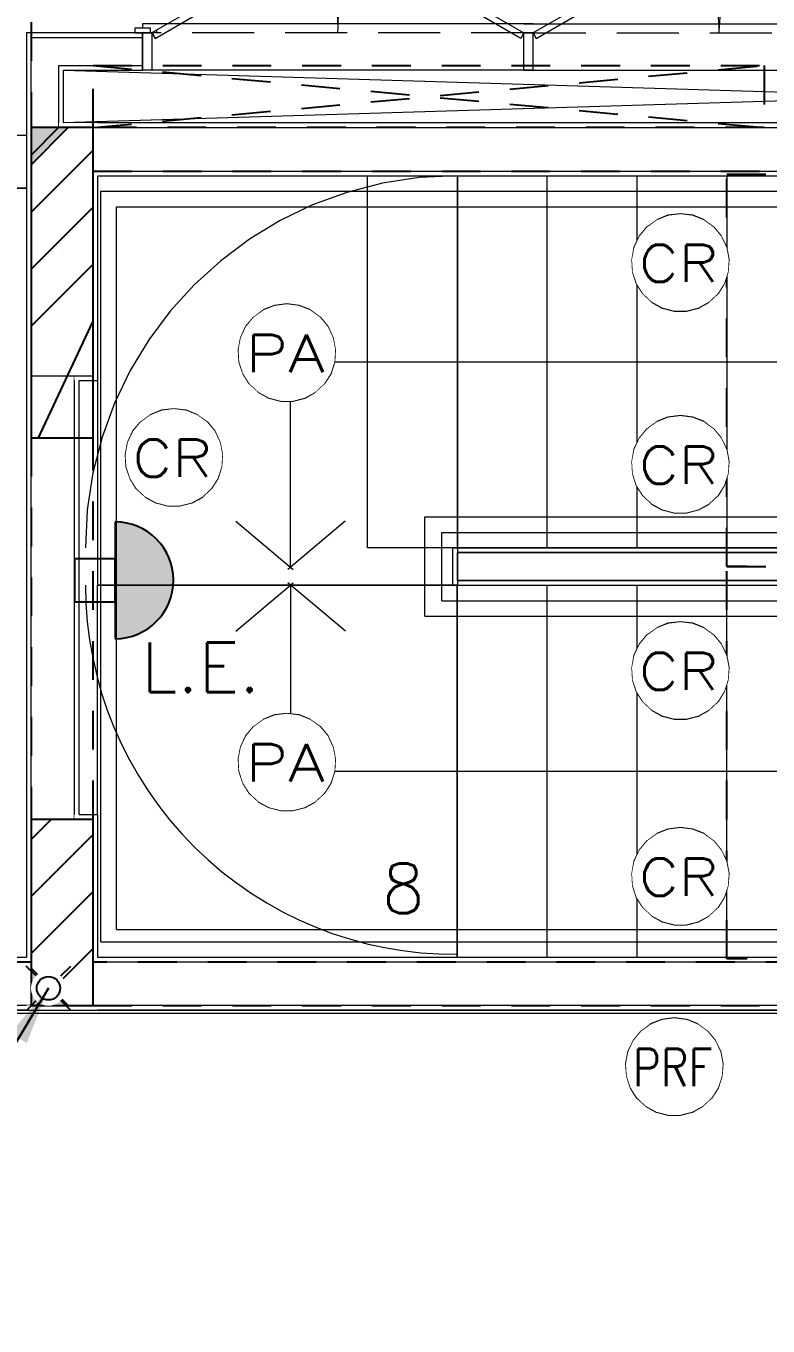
# Model space of a CAD drawing. Header units: millimetres. Extents: x 188.6 to 263.2, y 40.1 to 120.1.
# Drawn here: x 223.662 to 226.056, y 44.429 to 48.619 of the extents above; entities that cross this region are included whole.
import ezdxf
from ezdxf.enums import TextEntityAlignment as Align

# ---------------------------------------------------------------- set-up
doc = ezdxf.new("R2010")
doc.units = ezdxf.units.MM
doc.set_wipeout_variables(frame=1)
for name, pattern in [('HIDDEN2', [0.1875, 0.125, -0.0625]), ('Linha Tracejada 2_1', [300, 200, -100]), ('Linha Tracejada 3_1', [400, 300, -100]), ('Wipeout_Contour', [1000, 0, -1000]), ('xref-tipo_HIDDEN', [375, 250, -125])]:
    doc.linetypes.add(name, pattern=pattern)
for name, color, linetype in [('ARQ', 8, 'Continuous'), ('ARQ-BASE', 8, 'Continuous'), ('Escada.ARQ', 7, 'Continuous'), ('ESTR-PILARES', 11, 'Continuous'), ('ESTR-VIGAS', 11, 'HIDDEN2'), ('ESTRUTURA', 7, 'Continuous'), ('INC-LE', 96, 'Continuous'), ('INC-TEXTO', 7, 'Continuous'), ('LE', 96, 'Continuous'), ('LE-TEXTO', 7, 'Continuous'), ('Portas ARCHICAD', 7, 'Continuous'), ('SPDA-COL', 7, 'Continuous'), ('SPDA-D', 164, 'Continuous')]:
    doc.layers.add(name, color=color, linetype=linetype)
doc.styles.add('60-50', font='romans.shx', dxfattribs={"height": 0.08})
doc.styles.add('60-75', font='romans.shx', dxfattribs={"height": 0.12})
doc.styles.add('ROMANS', font='ROMANS.SHX', dxfattribs={"height": 0.15})
doc.dimstyles.new('IND75', dxfattribs={"dimtxt": 0.15, "dimasz": 0.1875, "dimexe": 0.15, "dimexo": 0, "dimgap": 0.1, "dimtad": 1, "dimzin": 10, "dimdsep": 46, "dimtxsty": '60-75', "dimcen": 0, "dimclrd": 256, "dimclre": 1, "dimclrt": 256, "dimadec": 0, "dimazin": 0, "dimtfac": 1, "dimtix": 1, "dimtmove": 2, "dimatfit": 3, "dimfxl": 0.15, "dimtolj": 1, "dimtzin": 6, "dimarcsym": 0})

# ---------------------------------------------------------------- blocks, each defined once
blk = doc.blocks.new('ESTR-1TP-29.09.2016')
at = {"layer": 'ESTR-PILARES'}
for p, q in [((20.3574, 10.5267), (20.4459, 10.6152)), ((20.3574, 10.3429), (20.5574, 10.5429)), ((20.3574, 10.159), (20.5574, 10.359)), ((20.4574, 10.2152), (20.4574, 10.2152)), ((20.3574, 9.9752), (20.5574, 10.1752)), ((20.3813, 9.6152), (20.5574, 9.9913)), ((20.3574, 8.3206), (20.4221, 8.3852)), ((20.3574, 8.1367), (20.5574, 8.3367)), ((20.3574, 7.9529), (20.5574, 8.1529)), ((20.4574, 8.0852), (20.4574, 8.0852)), ((20.3736, 7.7852), (20.5574, 7.969)), ((20.3574, 7.7852), (20.3574, 7.7852)), ((20.3574, 7.7852), (20.3574, 7.7852)), ((20.5574, 7.7852), (20.5574, 7.7852)), ((20.5574, 7.7852), (20.5574, 7.7852))]:
    blk.add_line(p, q, dxfattribs=at)
for points in [[(20.3574, 9.6152), (20.5574, 9.6152), (20.5574, 10.6152), (20.3574, 10.6152), (20.3574, 9.6152)], [(20.3574, 10.6152), (20.3574, 10.4952), (20.4774, 10.6152), (20.3574, 10.6152)], [(20.3574, 7.7852), (20.5574, 7.7852), (20.5574, 8.3852), (20.3574, 8.3852), (20.3574, 7.7852)], [(20.3574, 7.7852), (20.4774, 7.7852), (20.3574, 7.9052), (20.3574, 7.7852)]]:
    blk.add_lwpolyline(points, dxfattribs=at)
for points in [[(20.3574, 10.6152), (20.3574, 10.4952), (20.4774, 10.6152)], [(20.3574, 10.6152), (20.4774, 10.6152), (20.3574, 10.6152)], [(20.3574, 7.7852), (20.4774, 7.7852), (20.3574, 7.9052)], [(20.3574, 7.7852), (20.3574, 7.9052), (20.3574, 7.7852)]]:
    blk.add_solid(points, dxfattribs=at)
at = {"layer": 'ESTR-VIGAS'}
for p, q in [((20.5574, 10.6152), (22.7224, 10.8152)), ((20.5574, 10.8152), (22.7224, 10.6152))]:
    blk.add_line(p, q, dxfattribs=at)
for points in [[(20.3574, 10.9552), (20.3574, 10.6152)], [(20.5574, 10.6152), (20.5574, 10.8152)], [(20.5574, 10.8152), (22.7224, 10.8152)], [(22.7224, 10.8152), (22.7224, 10.6152)], [(22.7224, 10.6152), (20.5574, 10.6152)], [(20.5574, 10.4752), (22.7924, 10.4752)], [(22.6024, 9.2002), (22.6024, 10.4652), (22.8924, 10.4652), (22.8924, 9.2002), (22.6024, 9.2002)], [(20.3574, 9.6152), (20.3574, 8.3852)], [(20.5574, 8.3852), (20.5574, 9.6152)], [(22.8924, 9.2002), (22.8924, 7.9352), (22.6024, 7.9352), (22.6024, 9.2002), (22.8924, 9.2002)], [(20.3574, 7.9252), (16.5374, 7.9252)], [(25.3274, 7.9252), (20.5574, 7.9252)], [(16.5374, 7.7852), (20.3574, 7.7852)], [(20.5574, 7.7852), (25.3274, 7.7852)]]:
    blk.add_lwpolyline(points, dxfattribs=at)
blk = doc.blocks.new('ESCADA TIPO')
at = {"layer": 'Escada.ARQ', "color": 8, "linetype": 'Continuous', "lineweight": 0}
for p, q in [((0, 1200), (2320, 1200)), ((0, 1200), (0, 0)), ((0, 1200), (0, 0)), ((290, 1200), (290, 0)), ((580, 1200), (580, 0)), ((870, 1200), (870, 0)), ((1160, 1200), (1160, 0)), ((1450, 1200), (1450, 0)), ((1740, 1200), (1740, 0)), ((2030, 1200), (2030, 0)), ((2320, 1200), (2320, 0)), ((2320, 1200), (2320, 0)), ((0, 0), (2320, 0))]:
    blk.add_line(p, q, dxfattribs=at)
blk = doc.blocks.new('ESCADA TIPO 2')
at = {"layer": 'Escada.ARQ', "color": 8, "linetype": 'Continuous', "lineweight": 0}
for p, q in [((0, 1200), (2320, 1200)), ((0, 1200), (0, 0)), ((0, 1200), (0, 0)), ((290, 1200), (290, 0)), ((580, 1200), (580, 0)), ((870, 1200), (870, 0)), ((1160, 1200), (1160, 0)), ((1450, 1200), (1450, 0)), ((1740, 1200), (1740, 0)), ((2030, 1200), (2030, 0)), ((2320, 1200), (2320, 0)), ((2320, 1200), (2320, 0)), ((0, 0), (2320, 0))]:
    blk.add_line(p, q, dxfattribs=at)
blk = doc.blocks.new('Vão de Porta Simples_24')
at = {"layer": 'Portas ARCHICAD', "color": 7, "linetype": 'Continuous', "lineweight": 0}
for p, q in [((-1849.9, 0), (-1849.9, -10)), ((1849.9, 0), (1849.9, -10))]:
    blk.add_line(p, q, dxfattribs=at)
blk = doc.blocks.new('Porta Dupla 21_2')
at = {"layer": 'Portas ARCHICAD', "color": 8, "linetype": 'Continuous', "lineweight": 0}
for p, q in [((-80.4, 300), (-600, 0)), ((-70.4, 282.7), (-80.4, 300)), ((70.4, 282.7), (80.4, 300)), ((80.4, 300), (600, 0)), ((-590, -17.3), (-70.4, 282.7)), ((590, -17.3), (70.4, 282.7)), ((-630, 30), (630, 30)), ((-600, 0), (-630, 0)), ((-600, -20), (-600, 0)), ((-600, 0), (-590, -17.3)), ((600, 0), (590, -17.3)), ((630, 0), (600, 0)), ((600, 0), (600, -20)), ((605, 15), (655, 15)), ((605, 0), (605, 15)), ((655, 0), (605, 0)), ((630, 30), (630, 15)), ((630, -120), (630, 0)), ((630, 0), (630, -15)), ((630, 0), (630, -15)), ((630, 0), (655, 0)), ((630, 0), (655, 0)), ((655, 15), (655, 0)), ((-600, -120), (-600, -20)), ((600, -20), (600, -120)), ((630, -15), (630, -105)), ((630, -15), (630, -105)), ((-630, -120), (630, -120)), ((-630, -120), (-600, -120)), ((600, -120), (630, -120)), ((630, -105), (630, -120)), ((630, -105), (630, -120))]:
    blk.add_line(p, q, dxfattribs=at)
at = {"layer": 'Portas ARCHICAD', "color": 8, "linetype": 'Linha Tracejada 2_1', "lineweight": 0}
blk.add_line((-630, 0), (630, 0), dxfattribs=at)
at = {"layer": 'Portas ARCHICAD', "color": 8, "linetype": 'Linha Tracejada 3_1', "lineweight": 0}
for centre, start, end in [((-600, 0), 0, 30), ((600, 0), 150, 180)]:
    blk.add_arc(centre, 600, start, end, dxfattribs=at)
blk = doc.blocks.new('Porta Dupla 21_3')
at = {"layer": 'Portas ARCHICAD', "color": 8, "linetype": 'Continuous', "lineweight": 0}
for p, q in [((-80.4, 300), (-600, 0)), ((-70.4, 282.7), (-80.4, 300)), ((70.4, 282.7), (80.4, 300)), ((80.4, 300), (600, 0)), ((-590, -17.3), (-70.4, 282.7)), ((590, -17.3), (70.4, 282.7)), ((-630, 30), (630, 30)), ((-600, 0), (-630, 0)), ((-600, -20), (-600, 0)), ((-600, 0), (-590, -17.3)), ((600, 0), (590, -17.3)), ((630, 0), (600, 0)), ((600, 0), (600, -20)), ((-600, -120), (-600, -20)), ((600, -20), (600, -120)), ((-630, -120), (630, -120)), ((-630, -120), (-600, -120)), ((600, -120), (630, -120))]:
    blk.add_line(p, q, dxfattribs=at)
at = {"layer": 'Portas ARCHICAD', "color": 8, "linetype": 'Linha Tracejada 2_1', "lineweight": 0}
blk.add_line((-630, 0), (630, 0), dxfattribs=at)
at = {"layer": 'Portas ARCHICAD', "color": 8, "linetype": 'Linha Tracejada 3_1', "lineweight": 0}
for centre, start, end in [((-600, 0), 0, 30), ((600, 0), 150, 180)]:
    blk.add_arc(centre, 600, start, end, dxfattribs=at)
blk = doc.blocks.new('arq-3pav')
at = {"layer": 'ARQ', "color": 8, "linetype": 'Continuous', "lineweight": 0}
for p, q in [((18.8953, 5.41), (18.8953, 7.83)), ((18.8953, 7.83), (22.3753, 7.83)), ((18.9453, 5.45), (18.9453, 7.78)), ((18.9453, 7.78), (22.3753, 7.78)), ((19.3302, 6.7664), (19.5158, 6.6107)), ((19.94, 6.46), (19.94, 6.78)), ((19.94, 6.78), (22.17, 6.78)), ((19.9953, 6.51), (19.9953, 6.73)), ((19.9953, 6.73), (22.1253, 6.73)), ((19.6843, 6.4115), (19.4988, 6.5671)), ((19.9953, 6.51), (22.1253, 6.51)), ((19.94, 6.46), (22.17, 6.46)), ((18.9453, 5.45), (22.3753, 5.45)), ((18.8953, 5.41), (22.3753, 5.41))]:
    blk.add_line(p, q, dxfattribs=at)
at = {"layer": 'ARQ', "color": 8, "linetype": 'Continuous', "lineweight": 0, "flags": 128}
for points in [[(20.0453, 6.56), (18.885, 6.56), (18.885, 7.88), (20.0453, 7.88)], [(20.045, 5.36), (18.8846, 5.36), (18.8846, 6.56), (20.045, 6.56)]]:
    blk.add_lwpolyline(points, close=True, dxfattribs=at)
for points in [[(19.6836, 6.7658), (19.4988, 6.6107)], [(19.3309, 6.412), (19.5158, 6.5671)]]:
    blk.add_lwpolyline(points, dxfattribs=at)
at = {"layer": 'ARQ', "color": 8, "linetype": 'xref-tipo_HIDDEN', "lineweight": 0}
for centre, radius, start, end in [((20.0453, 6.68), 1.2, 90, 180), ((20.0368, 6.5615), 1.1915, 180.0707, 270.4088)]:
    blk.add_arc(centre, radius, start, end, dxfattribs=at)
at = {"layer": 'ARQ', "color": 8, "linetype": 'Continuous', "lineweight": 0, "xscale": 0.001, "yscale": 0.001}
for name, p in [('Porta Dupla 21_3', (20.89, 8.3401)), ('Vão de Porta Simples_24', (20.9252, 8.3501))]:
    blk.add_blockref(name, p, dxfattribs=at)
at = {"layer": 'ARQ', "color": 8, "linetype": 'Continuous', "lineweight": 0, "yscale": 0.001, "rotation": 180}
for name, p, xscale in [('ESCADA TIPO 2', (22.0753, 7.88), 0.001), ('ESCADA TIPO', (20.045, 6.56), -0.001)]:
    blk.add_blockref(name, p, dxfattribs=dict(at, xscale=xscale))
at = {"color": 8, "linetype": 'Wipeout_Contour', "lineweight": 0, "ltscale": 8973.831789}
blk.add_wipeout([(18.775, 8.05), (18.775, 8.05), (18.885, 8.05), (18.885, 8.035), (22.835, 8.035), (22.8351, 8.05)], dxfattribs=at).dxf.layer = 'ARQ'
at = {"color": 8, "linetype": 'Wipeout_Contour', "lineweight": 0, "ltscale": 11194.936957}
blk.add_wipeout([(13.1853, 7.8549), (18.655, 7.8549), (18.655, 7.9949), (13.1853, 7.9949)], dxfattribs=at).dxf.layer = 'ARQ'
at = {"color": 8, "linetype": 'Wipeout_Contour', "lineweight": 0, "ltscale": 6060.225}
blk.add_wipeout([(18.67, 7.22), (18.655, 7.22), (18.655, 5.82), (18.67, 5.82)], dxfattribs=at).dxf.layer = 'ARQ'
at = {"color": 8, "linetype": 'Wipeout_Contour', "lineweight": 0, "ltscale": 10769.23079}
blk.add_wipeout([(18.3453, 5.36), (18.3453, 5.345), (18.655, 5.345), (18.655, 5.36)], dxfattribs=at).dxf.layer = 'ARQ'
at = {"color": 8, "linetype": 'Wipeout_Contour', "lineweight": 0, "ltscale": 11387.104273}
blk.add_wipeout([(18.3453, 5.205), (18.3453, 5.19), (18.655, 5.19), (18.655, 5.205)], dxfattribs=at).dxf.layer = 'ARQ'
at = {"color": 8, "linetype": 'Wipeout_Contour', "lineweight": 0, "ltscale": 15656.650549}
blk.add_wipeout([(18.885, 5.19), (22.7656, 5.19), (22.7656, 5.205), (18.885, 5.205)], dxfattribs=at).dxf.layer = 'ARQ'
at = {"layer": 'ARQ', "color": 8, "linetype": 'Continuous', "lineweight": 0}
for p, q in [((18.7644, 8.035), (18.775, 8.035)), ((18.775, 8.035), (22.835, 8.035)), ((18.67, 5.805), (18.67, 7.235)), ((18.67, 5.345), (18.3453, 5.345)), ((18.67, 5.205), (18.3453, 5.205)), ((22.7656, 5.205), (18.87, 5.205))]:
    blk.add_line(p, q, dxfattribs=at)
at = {"layer": 'ARQ', "color": 8, "linetype": 'Continuous', "lineweight": 0, "flags": 128}
for points in [[(22.8351, 8.05), (18.775, 8.05)], [(18.655, 7.22), (18.655, 5.82)], [(18.655, 5.36), (18.3453, 5.36)], [(18.3453, 5.19), (18.655, 5.19)], [(22.7656, 5.19), (18.3453, 5.19)], [(18.3453, 5.18), (22.7656, 5.18)], [(18.885, 5.19), (22.7656, 5.19)]]:
    blk.add_lwpolyline(points, dxfattribs=at)
at = {"layer": 'ARQ', "color": 8, "linetype": 'Linha Tracejada 2_1', "lineweight": 0, "flags": 128}
for points in [[(18.655, 8.0099), (13.1853, 8.0099)], [(18.67, 8.0099), (18.67, 7.9949)]]:
    blk.add_lwpolyline(points, dxfattribs=at)
at = {"color": 8, "linetype": 'Wipeout_Contour', "lineweight": 0, "ltscale": 10437.219461}
blk.add_wipeout([(18.885, 7.88), (23.6253, 7.88), (23.6253, 7.895), (18.885, 7.895)], dxfattribs=at).dxf.layer = 'ARQ'
at = {"color": 8, "linetype": 'Wipeout_Contour', "lineweight": 0, "ltscale": 11351.234952}
blk.add_wipeout([(13.1853, 7.8399), (18.655, 7.8399), (18.655, 7.8549), (13.1853, 7.8549)], dxfattribs=at).dxf.layer = 'ARQ'
at = {"color": 8, "linetype": 'Wipeout_Contour', "lineweight": 0, "ltscale": 6096.536957}
blk.add_wipeout([(18.81, 7.22), (18.81, 5.82), (18.825, 5.82), (18.825, 7.22)], dxfattribs=at).dxf.layer = 'ARQ'
at = {"color": 8, "linetype": 'Wipeout_Contour', "lineweight": 0, "ltscale": 11207.875508}
blk.add_wipeout([(22.0753, 6.68), (20.0453, 6.68), (20.0453, 6.665), (22.0753, 6.665)], dxfattribs=at).dxf.layer = 'ARQ'
at = {"color": 8, "linetype": 'Wipeout_Contour', "lineweight": 0, "ltscale": 15174.379641}
blk.add_wipeout([(18.885, 5.36), (18.885, 5.345), (22.7656, 5.345), (22.7656, 5.36)], dxfattribs=at).dxf.layer = 'ARQ'
at = {"layer": 'ARQ', "color": 8, "linetype": 'Continuous', "lineweight": 0}
for p, q in [((18.87, 7.895), (23.6403, 7.895)), ((18.67, 7.8399), (13.1853, 7.8399)), ((18.81, 5.805), (18.81, 7.235)), ((22.7656, 5.345), (18.87, 5.345))]:
    blk.add_line(p, q, dxfattribs=at)
at = {"layer": 'ARQ', "color": 8, "linetype": 'Linha Tracejada 2_1', "lineweight": 0, "flags": 128}
for points in [[(18.67, 7.9949), (18.67, 7.8549)], [(13.1853, 7.8399), (18.655, 7.8399)], [(18.67, 7.8549), (18.67, 7.8399)]]:
    blk.add_lwpolyline(points, dxfattribs=at)
at = {"layer": 'ARQ', "color": 8, "linetype": 'Continuous', "lineweight": 0, "flags": 128}
for points in [[(18.885, 7.88), (23.6253, 7.88)], [(18.825, 5.82), (18.825, 7.22)], [(22.7656, 5.36), (18.885, 5.36)]]:
    blk.add_lwpolyline(points, dxfattribs=at)
at = {"color": 8, "linetype": 'Wipeout_Contour', "lineweight": 0, "ltscale": 628.995715}
blk.add_wipeout([(18.775, 8.05), (18.775, 8.2201), (18.76, 8.2351), (18.76, 8.05)], dxfattribs=at).dxf.layer = 'ARQ'
at = {"color": 8, "linetype": 'Wipeout_Contour', "lineweight": 0, "ltscale": 11323.080921}
blk.add_wipeout([(22.0753, 6.665), (20.0453, 6.665), (20.0453, 6.575), (22.0753, 6.575)], dxfattribs=at).dxf.layer = 'ARQ'
at = {"color": 8, "linetype": 'Wipeout_Contour', "lineweight": 0, "ltscale": 9810.094643}
blk.add_wipeout([(18.655, 5.805), (18.655, 5.36), (18.67, 5.36), (18.67, 5.805)], dxfattribs=at).dxf.layer = 'ARQ'
at = {"color": 8, "linetype": 'Wipeout_Contour', "lineweight": 0, "ltscale": 17032.37547}
blk.add_wipeout([(18.655, 5.205), (18.655, 5.19), (18.885, 5.19), (18.885, 5.205), (18.87, 5.205), (18.67, 5.205)], dxfattribs=at).dxf.layer = 'ARQ'
at = {"layer": 'ARQ', "color": 8, "linetype": 'Continuous', "lineweight": 0}
for p, q in [((20.0303, 6.68), (22.0903, 6.68)), ((22.0753, 6.665), (20.0453, 6.665)), ((20.0453, 6.665), (22.0753, 6.665))]:
    blk.add_line(p, q, dxfattribs=at)
at = {"layer": 'ARQ', "color": 8, "linetype": 'Continuous', "lineweight": 0, "flags": 128}
for points in [[(19.5073, 6.6178), (19.5073, 7.28), (22.07, 7.28)], [(22.0753, 6.68), (20.0453, 6.68)], [(20.0453, 6.68), (20.0453, 6.665)]]:
    blk.add_lwpolyline(points, dxfattribs=at)
at = {"color": 8, "linetype": 'Wipeout_Contour', "lineweight": 0, "ltscale": 599.930759}
blk.add_wipeout([(18.76, 8.035), (18.76, 8.2351), (18.67, 8.3251), (18.67, 8.035)], dxfattribs=at).dxf.layer = 'ARQ'
at = {"color": 8, "linetype": 'Wipeout_Contour', "lineweight": 0, "ltscale": 3830.702232}
blk.add_wipeout([(18.825, 7.235), (18.825, 7.22), (18.885, 7.22), (18.885, 7.88), (18.87, 7.88), (18.87, 7.235)], dxfattribs=at).dxf.layer = 'ARQ'
at = {"color": 8, "linetype": 'Wipeout_Contour', "lineweight": 0, "ltscale": 11439.012147}
blk.add_wipeout([(22.0753, 6.575), (20.0453, 6.575), (20.0453, 6.56), (22.0753, 6.56)], dxfattribs=at).dxf.layer = 'ARQ'
at = {"color": 8, "linetype": 'Wipeout_Contour', "lineweight": 0, "ltscale": 8890.105677}
blk.add_wipeout([(18.67, 5.82), (18.655, 5.82), (18.655, 5.805), (18.67, 5.805)], dxfattribs=at).dxf.layer = 'ARQ'
at = {"color": 8, "linetype": 'Wipeout_Contour', "lineweight": 0, "ltscale": 14285.289466}
blk.add_wipeout([(18.885, 5.82), (18.825, 5.82), (18.825, 5.805), (18.87, 5.805), (18.87, 5.36), (18.885, 5.36)], dxfattribs=at).dxf.layer = 'ARQ'
at = {"color": 8, "linetype": 'Wipeout_Contour', "lineweight": 0, "ltscale": 10730.084865}
blk.add_wipeout([(18.67, 5.36), (18.655, 5.36), (18.655, 5.345), (18.67, 5.345)], dxfattribs=at).dxf.layer = 'ARQ'
at = {"layer": 'ARQ', "color": 8, "linetype": 'Continuous', "lineweight": 0}
for p, q in [((18.76, 8.035), (18.76, 8.2351)), ((18.775, 8.2201), (24.3353, 8.05)), ((24.3353, 8.2201), (18.775, 8.05)), ((18.76, 8.035), (18.7644, 8.035)), ((20.0303, 6.56), (20.0303, 6.68)), ((20.0453, 6.575), (20.0453, 6.665)), ((20.0303, 6.56), (22.0903, 6.56)), ((22.0753, 6.575), (20.0453, 6.575)), ((20.0453, 6.575), (22.0753, 6.575))]:
    blk.add_line(p, q, dxfattribs=at)
at = {"layer": 'ARQ', "color": 8, "linetype": 'Continuous', "lineweight": 0, "flags": 128}
for points in [[(18.775, 8.05), (18.775, 8.2201)], [(20.0453, 6.665), (20.0453, 6.575)], [(19.5073, 6.56), (19.5073, 5.96), (22.07, 5.96)], [(20.0453, 6.575), (20.0453, 6.56)], [(20.0453, 6.56), (22.0753, 6.56)]]:
    blk.add_lwpolyline(points, dxfattribs=at)
at = {"color": 8, "linetype": 'Wipeout_Contour', "lineweight": 0, "ltscale": 632.249438}
blk.add_wipeout([(18.655, 8.3401), (18.655, 8.05), (18.67, 8.05), (18.67, 8.3251)], dxfattribs=at).dxf.layer = 'ARQ'
at = {"color": 8, "linetype": 'Wipeout_Contour', "lineweight": 0, "ltscale": 1018.83063}
blk.add_wipeout([(18.885, 7.895), (18.87, 7.895), (18.87, 7.88), (18.885, 7.88)], dxfattribs=at).dxf.layer = 'ARQ'
at = {"color": 8, "linetype": 'Wipeout_Contour', "lineweight": 0, "ltscale": 3283.665246}
blk.add_wipeout([(18.81, 7.235), (18.81, 7.22), (18.825, 7.22), (18.825, 7.235)], dxfattribs=at).dxf.layer = 'ARQ'
at = {"color": 8, "linetype": 'Wipeout_Contour', "lineweight": 0, "ltscale": 8909.61252}
blk.add_wipeout([(18.825, 5.82), (18.81, 5.82), (18.81, 5.805), (18.825, 5.805)], dxfattribs=at).dxf.layer = 'ARQ'
at = {"color": 8, "linetype": 'Wipeout_Contour', "lineweight": 0, "ltscale": 10762.097742}
blk.add_wipeout([(18.87, 5.36), (18.87, 5.345), (18.885, 5.345), (18.885, 5.36)], dxfattribs=at).dxf.layer = 'ARQ'
at = {"layer": 'ARQ', "color": 8, "linetype": 'Continuous', "lineweight": 0}
for p, q in [((18.67, 8.035), (18.67, 8.3251)), ((18.67, 8.0699), (18.67, 7.8399)), ((18.67, 8.035), (18.76, 8.035))]:
    blk.add_line(p, q, dxfattribs=at)
at = {"layer": 'ARQ', "color": 8, "linetype": 'Continuous', "lineweight": 0, "flags": 128}
blk.add_lwpolyline([(18.655, 8.3401), (18.655, 8.05)], dxfattribs=at)
at = {"color": 8, "linetype": 'Wipeout_Contour', "lineweight": 0, "ltscale": 1248.525604}
blk.add_wipeout([(18.76, 8.2351), (18.775, 8.2201), (19.03, 8.2201), (19.03, 8.2351)], dxfattribs=at).dxf.layer = 'ARQ'
at = {"color": 8, "linetype": 'Wipeout_Contour', "lineweight": 0, "ltscale": 10136.026124}
blk.add_wipeout([(18.67, 5.205), (18.87, 5.205), (18.87, 5.805), (18.67, 5.805)], dxfattribs=at).dxf.layer = 'ARQ'
at = {"layer": 'ARQ', "color": 8, "linetype": 'Continuous', "lineweight": 0, "flags": 128}
for points in [[(18.655, 5.82), (18.655, 5.805)], [(18.655, 5.805), (18.655, 5.36)], [(18.885, 5.82), (18.825, 5.82)], [(18.885, 5.36), (18.885, 5.82)], [(18.655, 5.19), (18.885, 5.19)]]:
    blk.add_lwpolyline(points, dxfattribs=at)
blk.add_lwpolyline([(18.67, 5.205), (18.87, 5.205), (18.87, 5.805), (18.67, 5.805)], close=True, dxfattribs=at)
at = {"color": 8, "linetype": 'Wipeout_Contour', "lineweight": 0, "ltscale": 1383.202926}
blk.add_wipeout([(18.67, 8.3251), (18.76, 8.2351), (19.03, 8.2351), (19.03, 8.3251)], dxfattribs=at).dxf.layer = 'ARQ'
at = {"color": 8, "linetype": 'Wipeout_Contour', "lineweight": 0, "ltscale": 382.387105}
blk.add_wipeout([(18.775, 8.05), (18.76, 8.05), (18.76, 8.035), (18.7644, 8.035)], dxfattribs=at).dxf.layer = 'ARQ'
at = {"color": 8, "linetype": 'Wipeout_Contour', "lineweight": 0, "ltscale": 1910.86521}
blk.add_wipeout([(18.655, 7.235), (18.67, 7.235), (18.67, 7.88), (18.655, 7.88)], dxfattribs=at).dxf.layer = 'ARQ'
at = {"layer": 'ARQ', "color": 8, "linetype": 'Continuous', "lineweight": 0}
for p, q in [((18.76, 8.2351), (19.03, 8.2351)), ((19.03, 8.2351), (19.03, 8.2201))]:
    blk.add_line(p, q, dxfattribs=at)
at = {"layer": 'ARQ', "color": 8, "linetype": 'Continuous', "lineweight": 0, "flags": 128}
blk.add_lwpolyline([(18.775, 8.2201), (19.03, 8.2201)], dxfattribs=at)
at = {"color": 8, "linetype": 'Wipeout_Contour', "lineweight": 0, "ltscale": 1529.548898}
blk.add_wipeout([(19.03, 8.3401), (18.655, 8.3401), (18.67, 8.3251), (19.03, 8.3251)], dxfattribs=at).dxf.layer = 'ARQ'
at = {"color": 8, "linetype": 'Wipeout_Contour', "lineweight": 0, "ltscale": 641.545806}
blk.add_wipeout([(18.775, 8.035), (18.885, 8.035), (18.885, 8.05), (18.775, 8.05)], dxfattribs=at).dxf.layer = 'ARQ'
at = {"color": 8, "linetype": 'Wipeout_Contour', "lineweight": 0, "ltscale": 436.076671}
blk.add_wipeout([(18.6656, 7.895), (18.655, 7.895), (18.655, 7.88)], dxfattribs=at).dxf.layer = 'ARQ'
at = {"color": 8, "linetype": 'Wipeout_Contour', "lineweight": 0, "ltscale": 3230.35811}
blk.add_wipeout([(18.67, 7.235), (18.655, 7.235), (18.655, 7.22), (18.67, 7.22)], dxfattribs=at).dxf.layer = 'ARQ'
at = {"layer": 'ARQ', "color": 8, "linetype": 'Continuous', "lineweight": 0}
for p, q in [((19.03, 8.3401), (19.005, 8.3401)), ((19.03, 8.3401), (19.03, 8.3251)), ((18.67, 8.3251), (19.03, 8.3251)), ((19.03, 8.3251), (19.03, 8.2351))]:
    blk.add_line(p, q, dxfattribs=at)
at = {"layer": 'ARQ', "color": 8, "linetype": 'Continuous', "lineweight": 0, "flags": 128}
blk.add_lwpolyline([(19.03, 8.3401), (18.655, 8.3401)], dxfattribs=at)
at = {"layer": 'ARQ', "color": 8, "linetype": 'Continuous', "lineweight": 0, "xscale": -0.001, "yscale": 0.001}
blk.add_blockref('Porta Dupla 21_2', (19.66, 8.3401), dxfattribs=at)
at = {"color": 8, "linetype": 'Wipeout_Contour', "lineweight": 0, "ltscale": 452.531444}
blk.add_wipeout([(18.655, 8.05), (18.655, 7.895), (18.6656, 7.895), (18.67, 7.9012), (18.67, 8.035), (18.67, 8.035), (18.67, 8.05)], dxfattribs=at).dxf.layer = 'ARQ'
at = {"color": 8, "linetype": 'Wipeout_Contour', "lineweight": 0, "ltscale": 590.82614}
blk.add_wipeout([(18.655, 7.88), (18.67, 7.88), (18.67, 7.895), (18.6656, 7.895)], dxfattribs=at).dxf.layer = 'ARQ'
at = {"color": 8, "linetype": 'Wipeout_Contour', "lineweight": 0, "ltscale": 414.337675}
blk.add_wipeout([(18.67, 7.9012), (18.6656, 7.895), (18.67, 7.895)], dxfattribs=at).dxf.layer = 'ARQ'
at = {"color": 8, "linetype": 'Wipeout_Contour', "lineweight": 0, "ltscale": 1825.775607}
blk.add_wipeout([(18.67, 7.235), (18.87, 7.235), (18.87, 8.035), (18.67, 8.035)], dxfattribs=at).dxf.layer = 'ARQ'
at = {"layer": 'ARQ', "color": 8, "linetype": 'Continuous', "lineweight": 0, "flags": 128}
for points in [[(18.655, 8.05), (18.655, 7.895)], [(18.655, 7.895), (18.655, 7.88)], [(18.655, 7.88), (18.655, 7.235)], [(18.825, 7.22), (18.885, 7.22), (18.885, 7.88)], [(18.655, 7.235), (18.655, 7.22)]]:
    blk.add_lwpolyline(points, dxfattribs=at)
blk.add_lwpolyline([(18.67, 7.235), (18.87, 7.235), (18.87, 8.035), (18.67, 8.035)], close=True, dxfattribs=at)
at = {"layer": 'ESTRUTURA'}
blk.add_blockref('ESTR-1TP-29.09.2016', (-1.6874, -2.5802), dxfattribs=at)
blk = doc.blocks.new('LE')
at = {"layer": 'INC-LE'}
blk.add_hatch(color=256, dxfattribs=at).paths.add_polyline_path([(-0.1674, 0.1162), (0.1674, 0.1162, 1)])
blk.add_line((-0.1674, 0.1162), (0.1674, 0.1162), dxfattribs=at)
blk.add_lwpolyline([(-0.0614, 0), (0.0614, 0), (0.0614, 0.1162), (-0.0614, 0.1162)], close=True, dxfattribs=at)
blk.add_arc((0, 0.1162), 0.1674, 0, 180, dxfattribs=at)
blk = doc.blocks.new('cap')
blk.add_wipeout([(0.0003, 0.075), (-0.0036, 0.0749), (-0.0076, 0.0746), (-0.0115, 0.0741), (-0.0153, 0.0734), (-0.0191, 0.0725), (-0.0229, 0.0714), (-0.0266, 0.0701), (-0.0302, 0.0686), (-0.0338, 0.067), (-0.0373, 0.0651), (-0.0406, 0.0631), (-0.0439, 0.0608), (-0.047, 0.0585), (-0.05, 0.0559), (-0.0528, 0.0532), (-0.0555, 0.0504), (-0.0581, 0.0474), (-0.0605, 0.0443), (-0.0627, 0.0411), (-0.0648, 0.0377), (-0.0667, 0.0343), (-0.0684, 0.0308), (-0.0699, 0.0271), (-0.0712, 0.0234), (-0.0724, 0.0197), (-0.0733, 0.0159), (-0.074, 0.012), (-0.0746, 0.0081), (-0.0749, 0.0042), (-0.075, 0.0003), (-0.0749, -0.0036), (-0.0746, -0.0076), (-0.0741, -0.0115), (-0.0734, -0.0153), (-0.0725, -0.0191), (-0.0714, -0.0229), (-0.0701, -0.0266), (-0.0686, -0.0302), (-0.067, -0.0338), (-0.0651, -0.0373), (-0.0631, -0.0406), (-0.0608, -0.0439), (-0.0585, -0.047), (-0.0559, -0.05), (-0.0532, -0.0528), (-0.0504, -0.0555), (-0.0474, -0.0581), (-0.0443, -0.0605), (-0.0411, -0.0627), (-0.0377, -0.0648), (-0.0343, -0.0667), (-0.0308, -0.0684), (-0.0271, -0.0699), (-0.0234, -0.0712), (-0.0197, -0.0724), (-0.0159, -0.0733), (-0.012, -0.074), (-0.0081, -0.0746), (-0.0042, -0.0749), (-0.0003, -0.075), (0.0036, -0.0749), (0.0076, -0.0746), (0.0115, -0.0741), (0.0153, -0.0734), (0.0191, -0.0725), (0.0229, -0.0714), (0.0266, -0.0701), (0.0302, -0.0686), (0.0338, -0.067), (0.0373, -0.0651), (0.0406, -0.0631), (0.0439, -0.0608), (0.047, -0.0585), (0.05, -0.0559), (0.0528, -0.0532), (0.0555, -0.0504), (0.0581, -0.0474), (0.0605, -0.0443), (0.0627, -0.0411), (0.0648, -0.0377), (0.0667, -0.0343), (0.0684, -0.0308), (0.0699, -0.0271), (0.0712, -0.0234), (0.0724, -0.0197), (0.0733, -0.0159), (0.074, -0.012), (0.0746, -0.0081), (0.0749, -0.0042), (0.075, -0.0003), (0.0749, 0.0036), (0.0746, 0.0076), (0.0741, 0.0115), (0.0734, 0.0153), (0.0725, 0.0191), (0.0714, 0.0229), (0.0701, 0.0266), (0.0686, 0.0302), (0.067, 0.0338), (0.0651, 0.0373), (0.0631, 0.0406), (0.0608, 0.0439), (0.0585, 0.047), (0.0559, 0.05), (0.0532, 0.0528), (0.0504, 0.0555), (0.0474, 0.0581), (0.0443, 0.0605), (0.0411, 0.0627), (0.0377, 0.0648), (0.0343, 0.0667), (0.0308, 0.0684), (0.0271, 0.0699), (0.0234, 0.0712), (0.0197, 0.0724), (0.0159, 0.0733), (0.012, 0.074), (0.0081, 0.0746), (0.0042, 0.0749)])
for p, q in [((-0.053, 0.053), (-0.0955, 0.0955)), ((0.053, 0.053), (0.0955, 0.0955)), ((-0.0955, -0.0955), (-0.053, -0.053)), ((0.0955, -0.0955), (0.053, -0.053))]:
    blk.add_line(p, q)
blk.add_circle((0, 0), 0.0504)
blk = doc.blocks.new('INC-OBJETO')
at = {"color": 0}
blk.add_lwpolyline([(0, 0.002084), (-0.000518, 0.002019), (-0.001004, 0.001827), (-0.001427, 0.001519), (-0.00176, 0.001117), (-0.001982, 0.000644), (-0.00208, 0.000131), (-0.002047, -0.000391), (-0.001886, -0.000887), (-0.001606, -0.001329), (-0.001225, -0.001686), (-0.000767, -0.001938), (-0.000261, -0.002068), (0.000261, -0.002068), (0.000767, -0.001938), (0.001225, -0.001686), (0.001606, -0.001329), (0.001886, -0.000887), (0.002047, -0.000391), (0.00208, 0.000131), (0.001982, 0.000644), (0.00176, 0.001117), (0.001427, 0.001519), (0.001004, 0.001827), (0.000518, 0.002019)], close=True, dxfattribs=at)
blk.add_wipeout([(0, 0.002084), (-0.000518, 0.002019), (-0.001004, 0.001827), (-0.001427, 0.001519), (-0.00176, 0.001117), (-0.001982, 0.000644), (-0.00208, 0.000131), (-0.002047, -0.000391), (-0.001886, -0.000887), (-0.001606, -0.001329), (-0.001225, -0.001686), (-0.000767, -0.001938), (-0.000261, -0.002068), (0.000261, -0.002068), (0.000767, -0.001938), (0.001225, -0.001686), (0.001606, -0.001329), (0.001886, -0.000887), (0.002047, -0.000391), (0.00208, 0.000131), (0.001982, 0.000644), (0.00176, 0.001117), (0.001427, 0.001519), (0.001004, 0.001827), (0.000518, 0.002019)], dxfattribs=at)
at = {"color": 0, "style": 'ROMANS', "width": 1.285725}
blk.add_attdef('OBJETO', text='', height=0.0016, dxfattribs=at).set_placement((-0.001786, -0.00083), (0.001643, -0.00083), align=Align.FIT)

msp = doc.modelspace()

# ---------------------------------------------------------------- block references
msp.add_blockref('arq-3pav', (205.0084, 40.2568))

# ---------------------------------------------------------------- next in the draw order: block references
at = {"layer": 'ESTRUTURA'}
msp.add_blockref('ESTR-1TP-29.09.2016', (203.3211, 37.6766), dxfattribs=at)
at = {"layer": 'LE', "xscale": 1.125, "yscale": 1.125, "zscale": 1.125, "rotation": 270}
msp.add_blockref('LE', (223.8187, 46.8326), dxfattribs=at)

# ---------------------------------------------------------------- next in the draw order: texts
at = {"layer": 'ARQ-BASE', "color": 8, "style": '60-75'}
msp.add_text('8', height=0.16, dxfattribs=at).set_placement((224.8107, 45.7599))
at = {"layer": 'LE-TEXTO', "style": '60-50'}
msp.add_text('L.E.', height=0.16, dxfattribs=at).set_placement((224.2259, 46.5517), align=Align.MIDDLE)

# ---------------------------------------------------------------- next in the draw order: block references
at = {"layer": 'INC-TEXTO'}
ref = msp.add_blockref('INC-OBJETO', (225.7732, 47.8566), dxfattribs=dict(at, xscale=75, yscale=75, zscale=75))
ref.add_attrib('OBJETO', 'CR', dxfattribs={"layer": '0', "height": 0.12, "style": 'ROMANS', "width": 1.153855}).set_placement((225.6393, 47.7944), (225.8964, 47.7944), align=Align.FIT)
ref = msp.add_blockref('INC-OBJETO', (224.5037, 47.5661), dxfattribs=dict(at, xscale=75, yscale=75, zscale=75))
ref.add_attrib('OBJETO', 'PA', dxfattribs={"layer": '0', "height": 0.12, "style": 'ROMANS', "width": 1.18422}).set_placement((224.3697, 47.5039), (224.6269, 47.5039), align=Align.FIT)
ref = msp.add_blockref('INC-OBJETO', (224.1393, 47.2283), dxfattribs=dict(at, xscale=75, yscale=75, zscale=75))
ref.add_attrib('OBJETO', 'CR', dxfattribs={"layer": '0', "height": 0.12, "style": 'ROMANS', "width": 1.153855}).set_placement((224.0054, 47.1661), (224.2625, 47.1661), align=Align.FIT)
ref = msp.add_blockref('INC-OBJETO', (225.7732, 47.2059), dxfattribs=dict(at, xscale=75, yscale=75, zscale=75))
ref.add_attrib('OBJETO', 'CR', dxfattribs={"layer": '0', "height": 0.12, "style": 'ROMANS', "width": 1.153855}).set_placement((225.6393, 47.1436), (225.8964, 47.1436), align=Align.FIT)
ref = msp.add_blockref('INC-OBJETO', (225.7732, 46.5413), dxfattribs=dict(at, xscale=75, yscale=75, zscale=75))
ref.add_attrib('OBJETO', 'CR', dxfattribs={"layer": '0', "height": 0.12, "style": 'ROMANS', "width": 1.153855}).set_placement((225.6393, 46.4791), (225.8964, 46.4791), align=Align.FIT)
ref = msp.add_blockref('INC-OBJETO', (224.5037, 46.2461), dxfattribs=dict(at, xscale=75, yscale=75, zscale=75))
ref.add_attrib('OBJETO', 'PA', dxfattribs={"layer": '0', "height": 0.12, "style": 'ROMANS', "width": 1.18422}).set_placement((224.3697, 46.1839), (224.6269, 46.1839), align=Align.FIT)
ref = msp.add_blockref('INC-OBJETO', (225.7732, 45.8779), dxfattribs=dict(at, xscale=75, yscale=75, zscale=75))
ref.add_attrib('OBJETO', 'CR', dxfattribs={"layer": '0', "height": 0.12, "style": 'ROMANS', "width": 1.153855}).set_placement((225.6393, 45.8157), (225.8964, 45.8157), align=Align.FIT)
ref = msp.add_blockref('INC-OBJETO', (225.7537, 45.2643), dxfattribs=dict(at, xscale=75, yscale=75, zscale=75))
ref.add_attrib('OBJETO', 'PRF', dxfattribs={"layer": '0', "height": 0.12, "style": 'ROMANS', "width": 0.762718}).set_placement((225.6198, 45.2021), (225.8769, 45.2021), align=Align.FIT)
at = {"layer": 'SPDA-D', "xscale": 0.75, "yscale": 0.75, "zscale": 0.75}
msp.add_blockref('cap', (223.7347, 45.5173), dxfattribs=at)

# ---------------------------------------------------------------- next in the draw order: leaders
at = {"layer": 'SPDA-COL'}
for points in [[(223.0821, 44.4286), (223.7347, 45.5173)], [(223.7347, 45.5173), (223.0821, 44.4286)]]:
    msp.add_leader(points, dimstyle='IND75', dxfattribs=at)

doc.saveas('drawing.dxf')
